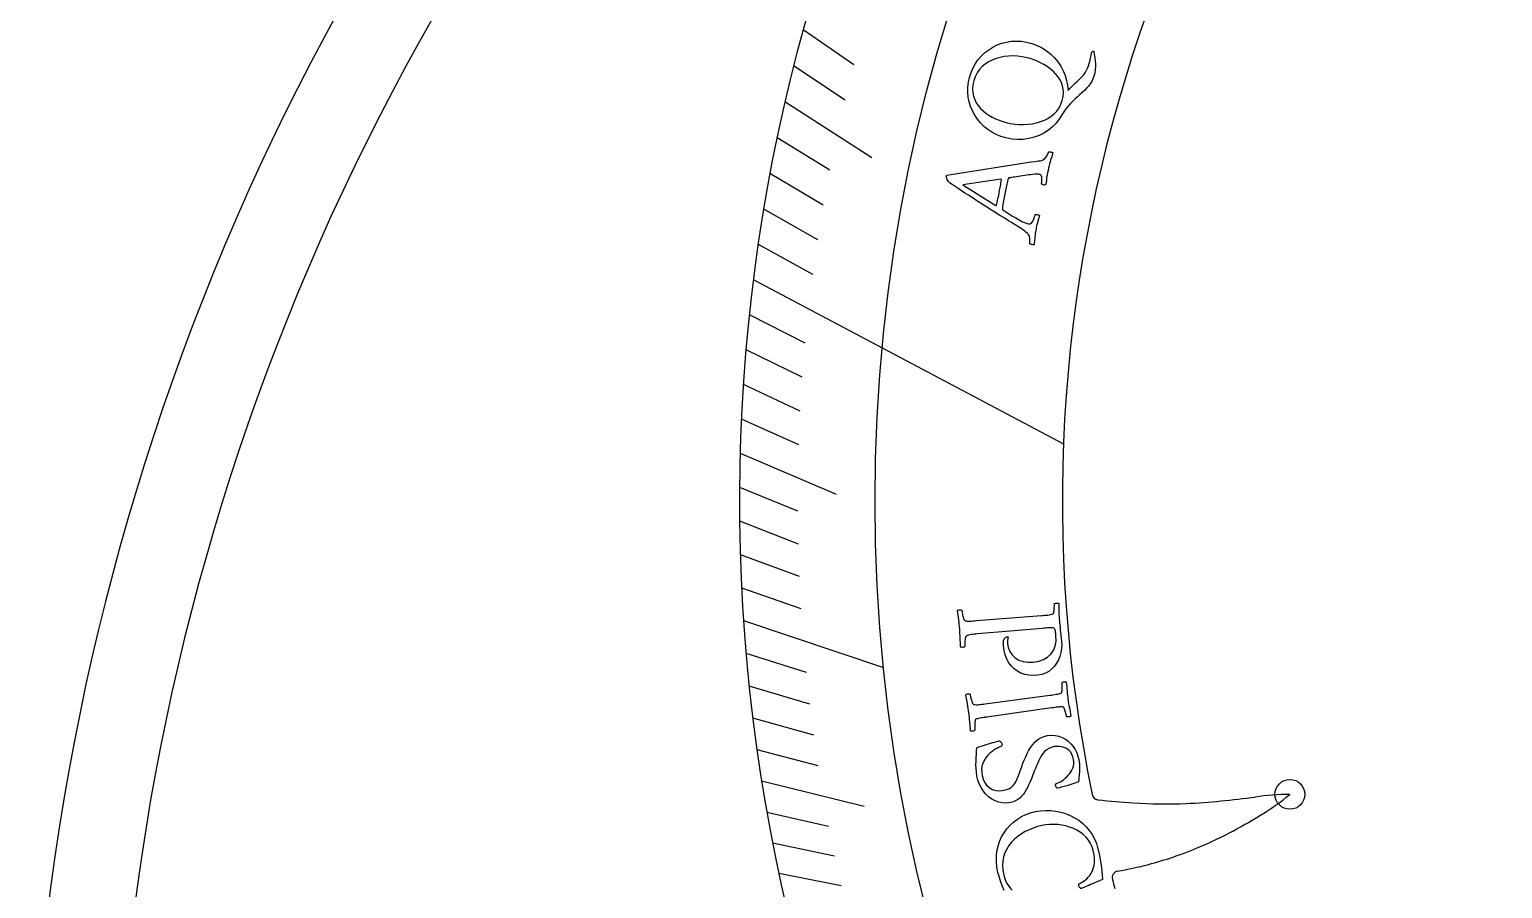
# Model space of a CAD drawing. Header units: millimetres. Extents: x -94 to 94, y -94 to 94.
# Drawn here: x -94.5 to -38.5, y 12.3 to 44.9 of the extents above; entities that cross this region are included whole.
import ezdxf

# ---------------------------------------------------------------- set-up
doc = ezdxf.new("R2010")
doc.units = ezdxf.units.MM
for name, color, linetype in [('CUT_INNER', 6, 'Continuous'), ('CUT_OUTER', 1, 'Continuous'), ('ENGRAVE', 7, 'Continuous'), ('ENGRAVE_FINE', 8, 'Continuous'), ('TEXT', 5, 'Continuous')]:
    doc.layers.add(name, color=color, linetype=linetype)

msp = doc.modelspace()

# ---------------------------------------------------------------- linework, layer by layer
at = {"layer": 'CUT_INNER'}
for centre, radius, start, end in [((0, 27.004), 67.496, 125.98241, 240.82111), ((0, 27.004), 55.211, 132.5397, 191.6531), ((0, 0), 91.241, 142.73482, 185.61523), ((-53.828, 15.904), 0.25, 191.7773, 263.9244), ((-55.317, 75.042), 59.75, 275.89912, 277.15663), ((-46.501, 6.596), 9.263, 90.3353, 98.5192), ((-52.177, 22.634), 8.804, 300.5765, 309.6864), ((-51.03, 39.126), 23.64, 263.1368, 266.3967), ((-51.312, 34.677), 19.182, 266.4041, 272.4434), ((-51.51, 38.58), 23.091, 272.5211, 275.8011), ((-57.484, 30.884), 18.609, 297.5551, 301.7227), ((-56.049, 28.127), 15.502, 292.6559, 297.5677), ((-55.517, 26.895), 14.16, 284.6475, 292.5898), ((-53.064, 12.689), 0.25, 101.3089, 194.9414), ((-55.939, 28.473), 15.794, 280.3055, 284.6774), ((-23.972, 20.449), 30.359, 194.9343, 195.6134)]:
    msp.add_arc(centre, radius, start, end, dxfattribs=at)
at = {"layer": 'CUT_OUTER'}
msp.add_arc((-0.002, 0.001), 94.498, 142.38306, 185.21264, dxfattribs=at)
at = {"layer": 'ENGRAVE'}
for points in [[(-66.968, 35.434), (-55.168, 29.191)], [(-67.343, 22.464), (-62.015, 20.686)]]:
    msp.add_lwpolyline(points, dxfattribs=at)
for centre, radius in [((0, 27.004), 62.336), ((-46.555, 15.859), 0.567)]:
    msp.add_circle(centre, radius, dxfattribs=at)
at = {"layer": 'ENGRAVE_FINE'}
for points in [[(-65.07, 44.938), (-63.139, 43.605)], [(-65.432, 43.569), (-63.476, 42.266)], [(-65.763, 42.202), (-62.456, 40.08)], [(-66.063, 40.838), (-64.058, 39.599)], [(-66.333, 39.479), (-64.305, 38.272)], [(-66.573, 38.125), (-64.522, 36.951)], [(-66.785, 36.777), (-64.712, 35.635)], [(-67.122, 34.099), (-65.007, 33.024)], [(-67.249, 32.771), (-65.114, 31.73)], [(-67.349, 31.45), (-65.194, 30.444)], [(-67.423, 30.138), (-65.249, 29.166)], [(-67.471, 28.835), (-63.81, 27.27)], [(-67.494, 27.54), (-65.284, 26.639)], [(-67.492, 26.256), (-65.265, 25.389)], [(-67.466, 24.981), (-65.222, 24.151)], [(-67.416, 23.717), (-65.157, 22.922)], [(-67.248, 21.221), (-64.96, 20.499)], [(-67.131, 19.99), (-64.829, 19.305)], [(-66.992, 18.771), (-64.678, 18.122)], [(-66.832, 17.563), (-64.506, 16.952)], [(-66.653, 16.368), (-62.748, 15.409)], [(-66.453, 15.185), (-64.105, 14.648)], [(-66.234, 14.014), (-63.876, 13.515)], [(-65.997, 12.856), (-63.629, 12.395)]]:
    msp.add_lwpolyline(points, dxfattribs=at)
at = {"layer": 'TEXT'}
for points in [[(-58.741, 43.12), (-58.681, 43.305), (-58.605, 43.479), (-58.514, 43.643), (-58.407, 43.796), (-58.286, 43.936), (-58.154, 44.062), (-58.01, 44.174), (-57.855, 44.271), (-57.69, 44.352), (-57.518, 44.416), (-57.339, 44.462), (-57.153, 44.492), (-56.962, 44.503), (-56.768, 44.492), (-56.571, 44.461), (-56.37, 44.409), (-56.17, 44.336), (-55.984, 44.244), (-55.811, 44.134), (-55.653, 44.006), (-55.509, 43.864), (-55.383, 43.711), (-55.272, 43.547), (-55.178, 43.373), (-55.102, 43.193), (-55.046, 43.008), (-55.009, 42.82), (-54.991, 42.627), (-54.919, 42.706), (-54.849, 42.777), (-54.783, 42.841), (-54.721, 42.898), (-54.662, 42.95), (-54.606, 43.002), (-54.552, 43.051), (-54.502, 43.099), (-54.455, 43.149), (-54.41, 43.202), (-54.367, 43.26), (-54.328, 43.321), (-54.29, 43.389), (-54.254, 43.467), (-54.22, 43.555), (-54.188, 43.653), (-54.166, 43.727), (-54.148, 43.794), (-54.134, 43.854), (-54.124, 43.907), (-54.117, 43.952), (-54.111, 43.988), (-54.107, 44.016), (-54.105, 44.034), (-54.1, 44.048), (-54.094, 44.061), (-54.086, 44.074), (-54.076, 44.087), (-54.066, 44.099), (-54.056, 44.108), (-54.046, 44.115), (-54.036, 44.119), (-54.032, 44.12), (-54.028, 44.12), (-54.023, 44.12), (-54.018, 44.119), (-53.996, 43.994), (-53.978, 43.873), (-53.964, 43.753), (-53.953, 43.636), (-53.951, 43.52), (-53.959, 43.403), (-53.978, 43.284), (-54.009, 43.164), (-54.045, 43.062), (-54.092, 42.966), (-54.149, 42.875), (-54.216, 42.789), (-54.291, 42.707), (-54.37, 42.626), (-54.453, 42.545), (-54.541, 42.465), (-54.632, 42.383), (-54.722, 42.299), (-54.813, 42.213), (-54.904, 42.123), (-54.992, 42.028), (-55.075, 41.925), (-55.152, 41.815), (-55.224, 41.696), (-55.329, 41.529), (-55.45, 41.376), (-55.588, 41.237), (-55.743, 41.112), (-55.911, 41.004), (-56.091, 40.914), (-56.282, 40.844), (-56.484, 40.793), (-56.695, 40.764), (-56.91, 40.758), (-57.131, 40.776), (-57.356, 40.819), (-57.545, 40.874), (-57.723, 40.945), (-57.89, 41.033), (-58.047, 41.138), (-58.191, 41.257), (-58.322, 41.387), (-58.438, 41.529), (-58.541, 41.681), (-58.629, 41.843), (-58.699, 42.013), (-58.752, 42.189), (-58.789, 42.372), (-58.806, 42.559), (-58.804, 42.746), (-58.782, 42.933), (-58.741, 43.12)], [(-58.579, 42.988), (-58.612, 42.831), (-58.625, 42.682), (-58.617, 42.539), (-58.589, 42.404), (-58.543, 42.276), (-58.484, 42.157), (-58.41, 42.045), (-58.323, 41.941), (-58.225, 41.846), (-58.118, 41.758), (-58.002, 41.678), (-57.877, 41.606), (-57.747, 41.543), (-57.614, 41.488), (-57.48, 41.441), (-57.344, 41.402), (-57.182, 41.368), (-57.019, 41.344), (-56.853, 41.331), (-56.685, 41.33), (-56.517, 41.339), (-56.354, 41.36), (-56.196, 41.393), (-56.042, 41.437), (-55.895, 41.493), (-55.759, 41.562), (-55.634, 41.643), (-55.518, 41.736), (-55.417, 41.842), (-55.332, 41.962), (-55.264, 42.097), (-55.212, 42.246), (-55.18, 42.394), (-55.168, 42.536), (-55.176, 42.671), (-55.204, 42.801), (-55.248, 42.924), (-55.307, 43.041), (-55.379, 43.153), (-55.466, 43.258), (-55.564, 43.357), (-55.67, 43.448), (-55.785, 43.532), (-55.909, 43.608), (-56.037, 43.677), (-56.168, 43.738), (-56.301, 43.79), (-56.436, 43.835), (-56.595, 43.877), (-56.757, 43.907), (-56.922, 43.926), (-57.089, 43.934), (-57.255, 43.93), (-57.418, 43.912), (-57.577, 43.882), (-57.732, 43.838), (-57.88, 43.781), (-58.018, 43.711), (-58.146, 43.627), (-58.264, 43.529), (-58.367, 43.417), (-58.455, 43.289), (-58.525, 43.146), (-58.579, 42.988)], [(-56.974, 37.495), (-56.982, 37.5), (-57.006, 37.514), (-57.047, 37.539), (-57.103, 37.574), (-57.174, 37.618), (-57.256, 37.668), (-57.349, 37.725), (-57.454, 37.79), (-57.568, 37.86), (-57.688, 37.935), (-57.814, 38.015), (-57.946, 38.1), (-58.082, 38.188), (-58.22, 38.276), (-58.36, 38.366), (-58.502, 38.457), (-58.643, 38.547), (-58.782, 38.637), (-58.916, 38.724), (-59.048, 38.811), (-59.175, 38.894), (-59.293, 38.972), (-59.404, 39.046), (-59.507, 39.115), (-59.527, 39.135), (-59.547, 39.162), (-59.567, 39.197), (-59.587, 39.239), (-59.605, 39.282), (-59.616, 39.318), (-59.62, 39.349), (-59.619, 39.372), (-59.618, 39.378), (-59.616, 39.382), (-59.615, 39.385), (-59.613, 39.387), (-59.611, 39.388), (-59.609, 39.391), (-59.605, 39.395), (-59.602, 39.4), (-56.4, 39.903), (-56.242, 39.924), (-56.124, 39.941), (-56.046, 39.952), (-56.007, 39.959), (-55.973, 39.969), (-55.94, 39.987), (-55.907, 40.011), (-55.875, 40.043), (-55.844, 40.078), (-55.817, 40.114), (-55.793, 40.151), (-55.772, 40.188), (-55.755, 40.223), (-55.742, 40.251), (-55.733, 40.272), (-55.728, 40.286), (-55.71, 40.292), (-55.689, 40.293), (-55.664, 40.29), (-55.637, 40.282), (-55.611, 40.273), (-55.591, 40.265), (-55.577, 40.259), (-55.569, 40.254), (-55.593, 40.178), (-55.616, 40.105), (-55.637, 40.036), (-55.657, 39.971), (-55.676, 39.906), (-55.695, 39.833), (-55.715, 39.754), (-55.735, 39.669), (-55.755, 39.579), (-55.772, 39.496), (-55.786, 39.421), (-55.797, 39.354), (-55.807, 39.286), (-55.819, 39.211), (-55.832, 39.128), (-55.846, 39.036), (-55.861, 39.029), (-55.88, 39.027), (-55.903, 39.028), (-55.929, 39.034), (-55.955, 39.042), (-55.975, 39.052), (-55.992, 39.063), (-56.003, 39.076), (-55.998, 39.105), (-55.994, 39.141), (-55.991, 39.185), (-55.989, 39.236), (-55.989, 39.287), (-55.993, 39.33), (-56, 39.365), (-56.011, 39.392), (-56.022, 39.405), (-56.038, 39.416), (-56.059, 39.425), (-56.085, 39.432), (-56.115, 39.437), (-56.155, 39.438), (-56.205, 39.438), (-56.265, 39.434), (-56.332, 39.428), (-56.404, 39.421), (-56.48, 39.412), (-56.56, 39.402), (-56.642, 39.39), (-56.722, 39.378), (-56.802, 39.366), (-56.881, 39.354), (-56.956, 39.342), (-57.024, 39.331), (-57.085, 39.321), (-57.139, 39.312), (-57.183, 39.304), (-57.215, 39.299), (-57.234, 39.296), (-57.24, 39.295), (-57.241, 39.294), (-57.244, 39.293), (-57.248, 39.29), (-57.254, 39.286), (-57.26, 39.281), (-57.265, 39.276), (-57.268, 39.271), (-57.27, 39.266), (-57.282, 39.221), (-57.295, 39.171), (-57.307, 39.116), (-57.321, 39.056), (-57.334, 38.994), (-57.346, 38.935), (-57.358, 38.878), (-57.369, 38.822), (-57.372, 38.808), (-57.375, 38.794), (-57.378, 38.78), (-57.381, 38.765), (-57.384, 38.751), (-57.386, 38.738), (-57.389, 38.726), (-57.391, 38.714), (-57.408, 38.632), (-57.423, 38.556), (-57.436, 38.486), (-57.447, 38.422), (-57.458, 38.358), (-57.469, 38.284), (-57.481, 38.202), (-57.493, 38.111), (-57.493, 38.108), (-57.493, 38.103), (-57.491, 38.098), (-57.488, 38.092), (-57.485, 38.087), (-57.483, 38.083), (-57.482, 38.08), (-57.482, 38.079), (-57.475, 38.075), (-57.456, 38.063), (-57.423, 38.043), (-57.377, 38.015), (-57.321, 37.981), (-57.261, 37.944), (-57.196, 37.904), (-57.126, 37.861), (-57.055, 37.817), (-56.985, 37.776), (-56.918, 37.737), (-56.853, 37.7), (-56.789, 37.664), (-56.73, 37.634), (-56.676, 37.61), (-56.626, 37.591), (-56.582, 37.576), (-56.541, 37.564), (-56.506, 37.555), (-56.475, 37.548), (-56.445, 37.548), (-56.415, 37.559), (-56.387, 37.582), (-56.359, 37.616), (-56.334, 37.657), (-56.312, 37.699), (-56.293, 37.742), (-56.277, 37.786), (-56.264, 37.827), (-56.254, 37.859), (-56.247, 37.883), (-56.244, 37.899), (-56.234, 37.902), (-56.218, 37.904), (-56.197, 37.904), (-56.169, 37.902), (-56.141, 37.898), (-56.117, 37.893), (-56.098, 37.887), (-56.083, 37.879), (-56.095, 37.828), (-56.107, 37.782), (-56.118, 37.739), (-56.129, 37.7), (-56.139, 37.663), (-56.149, 37.626), (-56.159, 37.589), (-56.169, 37.551), (-56.179, 37.511), (-56.189, 37.465), (-56.2, 37.413), (-56.211, 37.354), (-56.222, 37.295), (-56.23, 37.241), (-56.238, 37.191), (-56.243, 37.146), (-56.248, 37.104), (-56.252, 37.062), (-56.257, 37.019), (-56.262, 36.977), (-56.267, 36.931), (-56.273, 36.88), (-56.28, 36.824), (-56.288, 36.762), (-56.297, 36.759), (-56.312, 36.758), (-56.334, 36.759), (-56.361, 36.763), (-56.389, 36.769), (-56.412, 36.775), (-56.432, 36.782), (-56.447, 36.79), (-56.444, 36.82), (-56.442, 36.859), (-56.442, 36.907), (-56.443, 36.965), (-56.448, 37.023), (-56.459, 37.072), (-56.475, 37.111), (-56.497, 37.14), (-56.545, 37.191), (-56.598, 37.239), (-56.654, 37.284), (-56.713, 37.327), (-56.776, 37.369), (-56.84, 37.411), (-56.906, 37.453), (-56.974, 37.495)], [(-58.993, 39.029), (-57.745, 38.243), (-57.744, 38.243), (-57.742, 38.243), (-57.738, 38.243), (-57.733, 38.244), (-57.728, 38.244), (-57.724, 38.246), (-57.721, 38.248), (-57.72, 38.25), (-57.706, 38.307), (-57.691, 38.369), (-57.676, 38.436), (-57.66, 38.509), (-57.644, 38.581), (-57.63, 38.646), (-57.618, 38.703), (-57.608, 38.752), (-57.595, 38.816), (-57.584, 38.878), (-57.574, 38.936), (-57.565, 38.991), (-57.556, 39.046), (-57.547, 39.103), (-57.538, 39.163), (-57.527, 39.225), (-57.527, 39.23), (-57.529, 39.235), (-57.533, 39.239), (-57.538, 39.242), (-57.544, 39.245), (-57.549, 39.247), (-57.551, 39.248), (-57.552, 39.248)], [(-56.156, 20.386), (-56.326, 20.376), (-56.487, 20.386), (-56.641, 20.418), (-56.785, 20.47), (-56.919, 20.542), (-57.04, 20.632), (-57.147, 20.739), (-57.242, 20.864), (-57.321, 21.005), (-57.382, 21.16), (-57.427, 21.327), (-57.453, 21.509), (-57.455, 21.534), (-57.456, 21.563), (-57.455, 21.596), (-57.453, 21.633), (-57.45, 21.67), (-57.445, 21.703), (-57.438, 21.733), (-57.429, 21.759), (-57.422, 21.767), (-57.414, 21.778), (-57.402, 21.793), (-57.389, 21.81), (-57.373, 21.827), (-57.353, 21.84), (-57.331, 21.849), (-57.306, 21.853), (-57.291, 21.853), (-57.28, 21.848), (-57.275, 21.839), (-57.274, 21.826), (-57.278, 21.802), (-57.282, 21.777), (-57.287, 21.751), (-57.291, 21.725), (-57.295, 21.697), (-57.297, 21.668), (-57.297, 21.638), (-57.295, 21.606), (-57.265, 21.442), (-57.206, 21.295), (-57.119, 21.165), (-57.004, 21.052), (-56.865, 20.964), (-56.703, 20.908), (-56.52, 20.884), (-56.315, 20.891), (-56.111, 20.928), (-55.932, 20.991), (-55.778, 21.079), (-55.648, 21.193), (-55.547, 21.333), (-55.481, 21.498), (-55.451, 21.689), (-55.455, 21.905), (-55.458, 21.934), (-55.462, 21.97), (-55.468, 22.012), (-55.475, 22.061), (-55.484, 22.107), (-55.497, 22.142), (-55.513, 22.166), (-55.533, 22.178), (-55.565, 22.186), (-55.606, 22.19), (-55.656, 22.191), (-55.716, 22.188), (-55.78, 22.184), (-55.844, 22.179), (-55.908, 22.174), (-55.974, 22.169), (-58.437, 21.956), (-58.501, 21.95), (-58.563, 21.944), (-58.622, 21.938), (-58.68, 21.932), (-58.733, 21.924), (-58.781, 21.915), (-58.824, 21.903), (-58.861, 21.889), (-58.874, 21.877), (-58.886, 21.856), (-58.897, 21.827), (-58.906, 21.788), (-58.913, 21.744), (-58.918, 21.7), (-58.921, 21.654), (-58.922, 21.608), (-58.922, 21.564), (-58.922, 21.528), (-58.921, 21.499), (-58.919, 21.477), (-58.933, 21.468), (-58.95, 21.46), (-58.973, 21.454), (-59, 21.449), (-59.028, 21.446), (-59.051, 21.448), (-59.07, 21.453), (-59.085, 21.462), (-59.088, 21.552), (-59.09, 21.64), (-59.093, 21.727), (-59.096, 21.811), (-59.099, 21.895), (-59.104, 21.98), (-59.109, 22.066), (-59.116, 22.152), (-59.123, 22.237), (-59.132, 22.322), (-59.141, 22.407), (-59.152, 22.493), (-59.163, 22.579), (-59.174, 22.667), (-59.186, 22.755), (-59.198, 22.845), (-59.185, 22.856), (-59.167, 22.864), (-59.144, 22.87), (-59.117, 22.872), (-59.089, 22.871), (-59.066, 22.869), (-59.047, 22.864), (-59.032, 22.857), (-59.03, 22.835), (-59.027, 22.806), (-59.021, 22.77), (-59.014, 22.728), (-59.005, 22.682), (-58.995, 22.637), (-58.983, 22.593), (-58.968, 22.549), (-58.953, 22.512), (-58.938, 22.484), (-58.923, 22.467), (-58.908, 22.46), (-58.869, 22.452), (-58.825, 22.448), (-58.776, 22.446), (-58.722, 22.447), (-58.664, 22.45), (-58.605, 22.454), (-58.543, 22.458), (-58.479, 22.463), (-56.007, 22.655), (-55.943, 22.66), (-55.881, 22.666), (-55.82, 22.671), (-55.762, 22.677), (-55.707, 22.684), (-55.658, 22.693), (-55.614, 22.704), (-55.577, 22.717), (-55.561, 22.726), (-55.548, 22.744), (-55.538, 22.772), (-55.53, 22.809), (-55.525, 22.851), (-55.521, 22.894), (-55.518, 22.937), (-55.516, 22.981), (-55.515, 23.022), (-55.515, 23.056), (-55.515, 23.083), (-55.516, 23.104), (-55.502, 23.112), (-55.484, 23.119), (-55.462, 23.125), (-55.434, 23.129), (-55.407, 23.131), (-55.384, 23.129), (-55.365, 23.124), (-55.35, 23.115), (-55.347, 23.031), (-55.345, 22.947), (-55.343, 22.865), (-55.341, 22.784), (-55.338, 22.703), (-55.335, 22.623), (-55.33, 22.543), (-55.324, 22.464), (-55.317, 22.38), (-55.309, 22.294), (-55.299, 22.204), (-55.288, 22.111), (-55.277, 22.014), (-55.266, 21.909), (-55.254, 21.798), (-55.242, 21.68), (-55.236, 21.534), (-55.244, 21.39), (-55.268, 21.247), (-55.307, 21.106), (-55.36, 20.971), (-55.428, 20.846), (-55.511, 20.731), (-55.609, 20.626), (-55.722, 20.536), (-55.851, 20.466), (-55.996, 20.416), (-56.156, 20.386)], [(-54.997, 19.472), (-54.985, 19.392), (-54.972, 19.312), (-54.959, 19.234), (-54.944, 19.157), (-54.928, 19.079), (-54.913, 19), (-54.897, 18.919), (-54.882, 18.836), (-54.895, 18.825), (-54.912, 18.815), (-54.934, 18.809), (-54.961, 18.804), (-54.989, 18.803), (-55.012, 18.803), (-55.032, 18.806), (-55.047, 18.812), (-55.05, 18.832), (-55.056, 18.859), (-55.064, 18.893), (-55.074, 18.934), (-55.085, 18.978), (-55.097, 19.02), (-55.111, 19.06), (-55.125, 19.099), (-55.14, 19.133), (-55.156, 19.158), (-55.172, 19.174), (-55.191, 19.182), (-55.223, 19.185), (-55.26, 19.186), (-55.301, 19.184), (-55.346, 19.18), (-55.395, 19.174), (-55.445, 19.168), (-55.498, 19.161), (-55.553, 19.153), (-55.562, 19.152), (-55.57, 19.151), (-55.579, 19.15), (-55.588, 19.148), (-55.597, 19.147), (-55.606, 19.146), (-55.614, 19.145), (-55.623, 19.143), (-58.078, 18.797), (-58.087, 18.795), (-58.095, 18.794), (-58.104, 18.793), (-58.113, 18.792), (-58.122, 18.79), (-58.131, 18.789), (-58.139, 18.788), (-58.148, 18.787), (-58.203, 18.779), (-58.255, 18.771), (-58.304, 18.763), (-58.351, 18.755), (-58.394, 18.746), (-58.433, 18.736), (-58.468, 18.725), (-58.498, 18.713), (-58.511, 18.7), (-58.522, 18.679), (-58.531, 18.649), (-58.538, 18.61), (-58.542, 18.566), (-58.545, 18.52), (-58.545, 18.474), (-58.544, 18.426), (-58.541, 18.381), (-58.539, 18.344), (-58.536, 18.315), (-58.533, 18.293), (-58.546, 18.283), (-58.563, 18.274), (-58.586, 18.266), (-58.612, 18.26), (-58.64, 18.256), (-58.663, 18.256), (-58.682, 18.26), (-58.698, 18.268), (-58.705, 18.358), (-58.713, 18.446), (-58.72, 18.532), (-58.727, 18.616), (-58.736, 18.7), (-58.745, 18.784), (-58.755, 18.87), (-58.766, 18.956), (-58.778, 19.041), (-58.791, 19.125), (-58.806, 19.211), (-58.821, 19.297), (-58.837, 19.384), (-58.853, 19.472), (-58.87, 19.56), (-58.887, 19.649), (-58.874, 19.661), (-58.856, 19.67), (-58.834, 19.677), (-58.807, 19.68), (-58.779, 19.681), (-58.756, 19.68), (-58.737, 19.676), (-58.722, 19.67), (-58.718, 19.648), (-58.713, 19.619), (-58.706, 19.583), (-58.696, 19.539), (-58.685, 19.492), (-58.672, 19.447), (-58.657, 19.403), (-58.64, 19.36), (-58.623, 19.324), (-58.606, 19.297), (-58.59, 19.281), (-58.575, 19.275), (-58.536, 19.269), (-58.492, 19.267), (-58.443, 19.268), (-58.389, 19.272), (-58.331, 19.278), (-58.272, 19.285), (-58.211, 19.293), (-58.147, 19.301), (-55.689, 19.627), (-55.626, 19.635), (-55.564, 19.644), (-55.504, 19.653), (-55.445, 19.662), (-55.391, 19.672), (-55.342, 19.683), (-55.3, 19.697), (-55.263, 19.712), (-55.247, 19.721), (-55.235, 19.74), (-55.227, 19.769), (-55.221, 19.806), (-55.218, 19.849), (-55.217, 19.892), (-55.216, 19.936), (-55.217, 19.981), (-55.218, 20.023), (-55.22, 20.058), (-55.222, 20.086), (-55.224, 20.107), (-55.211, 20.116), (-55.193, 20.124), (-55.171, 20.131), (-55.144, 20.137), (-55.116, 20.14), (-55.093, 20.139), (-55.074, 20.135), (-55.059, 20.127), (-55.051, 20.043), (-55.044, 19.959), (-55.037, 19.876), (-55.031, 19.794), (-55.024, 19.712), (-55.016, 19.631), (-55.007, 19.551), (-54.997, 19.472)], [(-54.586, 17.18), (-54.572, 17.097), (-54.562, 17.021), (-54.556, 16.952), (-54.554, 16.89), (-54.554, 16.83), (-54.556, 16.77), (-54.56, 16.708), (-54.565, 16.645), (-54.572, 16.578), (-54.578, 16.504), (-54.584, 16.421), (-54.59, 16.331), (-54.698, 16.294), (-54.809, 16.257), (-54.922, 16.222), (-55.037, 16.188), (-55.146, 16.158), (-55.24, 16.132), (-55.32, 16.11), (-55.385, 16.094), (-55.399, 16.091), (-55.412, 16.096), (-55.425, 16.107), (-55.437, 16.125), (-55.447, 16.145), (-55.456, 16.163), (-55.462, 16.18), (-55.466, 16.195), (-55.468, 16.214), (-55.467, 16.232), (-55.462, 16.248), (-55.454, 16.262), (-55.401, 16.281), (-55.345, 16.307), (-55.285, 16.339), (-55.222, 16.377), (-55.159, 16.422), (-55.098, 16.471), (-55.039, 16.524), (-54.983, 16.583), (-54.931, 16.646), (-54.886, 16.713), (-54.847, 16.784), (-54.814, 16.859), (-54.79, 16.936), (-54.777, 17.017), (-54.776, 17.099), (-54.786, 17.185), (-54.811, 17.29), (-54.846, 17.38), (-54.892, 17.457), (-54.947, 17.52), (-55.011, 17.571), (-55.078, 17.612), (-55.149, 17.643), (-55.225, 17.664), (-55.302, 17.676), (-55.377, 17.681), (-55.451, 17.68), (-55.522, 17.672), (-55.63, 17.646), (-55.727, 17.607), (-55.811, 17.556), (-55.883, 17.491), (-55.947, 17.416), (-56.004, 17.333), (-56.056, 17.244), (-56.101, 17.147), (-56.144, 17.046), (-56.188, 16.945), (-56.232, 16.842), (-56.276, 16.74), (-56.308, 16.661), (-56.341, 16.578), (-56.376, 16.49), (-56.412, 16.399), (-56.451, 16.306), (-56.492, 16.214), (-56.537, 16.122), (-56.584, 16.031), (-56.636, 15.944), (-56.694, 15.863), (-56.759, 15.788), (-56.829, 15.719), (-56.906, 15.659), (-56.991, 15.609), (-57.084, 15.572), (-57.185, 15.545), (-57.337, 15.526), (-57.484, 15.53), (-57.627, 15.558), (-57.765, 15.61), (-57.895, 15.681), (-58.014, 15.768), (-58.122, 15.87), (-58.219, 15.989), (-58.303, 16.118), (-58.371, 16.255), (-58.423, 16.399), (-58.459, 16.551), (-58.48, 16.697), (-58.493, 16.841), (-58.497, 16.985), (-58.492, 17.126), (-58.484, 17.264), (-58.477, 17.394), (-58.471, 17.516), (-58.467, 17.63), (-58.383, 17.662), (-58.296, 17.692), (-58.206, 17.722), (-58.113, 17.751), (-58.021, 17.779), (-57.935, 17.804), (-57.854, 17.826), (-57.779, 17.847), (-57.714, 17.863), (-57.662, 17.877), (-57.624, 17.885), (-57.599, 17.89), (-57.583, 17.877), (-57.567, 17.863), (-57.553, 17.847), (-57.539, 17.831), (-57.527, 17.813), (-57.517, 17.794), (-57.51, 17.775), (-57.505, 17.755), (-57.505, 17.73), (-57.512, 17.71), (-57.526, 17.694), (-57.548, 17.681), (-57.591, 17.663), (-57.641, 17.638), (-57.698, 17.608), (-57.762, 17.571), (-57.829, 17.528), (-57.896, 17.478), (-57.964, 17.421), (-58.031, 17.357), (-58.094, 17.286), (-58.15, 17.207), (-58.197, 17.122), (-58.238, 17.029), (-58.267, 16.928), (-58.28, 16.818), (-58.279, 16.7), (-58.264, 16.574), (-58.228, 16.44), (-58.17, 16.32), (-58.091, 16.214), (-57.99, 16.121), (-57.872, 16.049), (-57.74, 16.008), (-57.594, 15.995), (-57.434, 16.012), (-57.322, 16.041), (-57.226, 16.08), (-57.146, 16.131), (-57.081, 16.192), (-57.027, 16.262), (-56.979, 16.339), (-56.936, 16.424), (-56.9, 16.515), (-56.865, 16.611), (-56.83, 16.711), (-56.793, 16.815), (-56.756, 16.921), (-56.709, 17.041), (-56.658, 17.163), (-56.605, 17.287), (-56.548, 17.413), (-56.486, 17.536), (-56.414, 17.651), (-56.334, 17.758), (-56.245, 17.857), (-56.146, 17.943), (-56.034, 18.01), (-55.909, 18.06), (-55.772, 18.092), (-55.622, 18.106), (-55.48, 18.098), (-55.344, 18.07), (-55.215, 18.022), (-55.095, 17.956), (-54.986, 17.877), (-54.887, 17.784), (-54.8, 17.678), (-54.724, 17.563), (-54.664, 17.441), (-54.617, 17.314), (-54.586, 17.18)]]:
    msp.add_lwpolyline(points, close=True, dxfattribs=at)
msp.add_lwpolyline([(-57.42, 12.202), (-57.487, 12.351), (-57.55, 12.514), (-57.607, 12.693), (-57.659, 12.885), (-57.7, 13.095), (-57.72, 13.301), (-57.719, 13.502), (-57.696, 13.698), (-57.654, 13.887), (-57.596, 14.067), (-57.52, 14.237), (-57.427, 14.398), (-57.319, 14.547), (-57.199, 14.683), (-57.065, 14.806), (-56.919, 14.917), (-56.762, 15.012), (-56.595, 15.092), (-56.42, 15.155), (-56.235, 15.203), (-56.036, 15.235), (-55.839, 15.249), (-55.644, 15.245), (-55.452, 15.222), (-55.265, 15.182), (-55.085, 15.127), (-54.911, 15.057), (-54.745, 14.972), (-54.587, 14.872), (-54.442, 14.758), (-54.309, 14.629), (-54.187, 14.487), (-54.08, 14.331), (-53.99, 14.164), (-53.917, 13.984), (-53.86, 13.792), (-53.86, 13.792), (-53.828, 13.658), (-53.799, 13.521), (-53.771, 13.38), (-53.745, 13.234), (-53.722, 13.086), (-53.704, 12.935), (-53.691, 12.782), (-53.684, 12.626), (-53.691, 12.623), (-53.712, 12.614), (-53.747, 12.598), (-53.796, 12.575), (-53.855, 12.549), (-53.919, 12.521), (-53.987, 12.492), (-54.061, 12.46), (-54.135, 12.428), (-54.206, 12.398), (-54.273, 12.369), (-54.336, 12.341), (-54.392, 12.317), (-54.435, 12.299), (-54.465, 12.287), (-54.483, 12.281), (-54.495, 12.278), (-54.508, 12.28), (-54.522, 12.288), (-54.538, 12.302), (-54.554, 12.319), (-54.566, 12.338), (-54.576, 12.358), (-54.584, 12.379), (-54.588, 12.398), (-54.589, 12.417), (-54.588, 12.434), (-54.584, 12.451), (-54.55, 12.468), (-54.509, 12.491), (-54.46, 12.52), (-54.403, 12.556), (-54.343, 12.598), (-54.283, 12.65), (-54.225, 12.71), (-54.167, 12.778), (-54.113, 12.856), (-54.068, 12.945), (-54.032, 13.044), (-54.003, 13.153), (-53.987, 13.275), (-53.988, 13.41), (-54.005, 13.558), (-54.038, 13.719), (-54.082, 13.863), (-54.142, 13.995), (-54.218, 14.117), (-54.31, 14.227), (-54.415, 14.327), (-54.529, 14.416), (-54.654, 14.493), (-54.789, 14.559), (-54.932, 14.614), (-55.078, 14.658), (-55.229, 14.69), (-55.384, 14.71), (-55.539, 14.718), (-55.693, 14.715), (-55.844, 14.7), (-55.993, 14.673), (-56.157, 14.631), (-56.317, 14.579), (-56.472, 14.515), (-56.624, 14.44), (-56.768, 14.355), (-56.903, 14.26), (-57.026, 14.154), (-57.14, 14.038), (-57.24, 13.912), (-57.324, 13.777), (-57.392, 13.634), (-57.444, 13.481), (-57.477, 13.319), (-57.487, 13.15), (-57.474, 12.974), (-57.439, 12.79), (-57.403, 12.664), (-57.358, 12.551), (-57.306, 12.45), (-57.246, 12.362), (-57.181, 12.285), (-57.115, 12.216)], dxfattribs=at)

doc.saveas('drawing.dxf')
